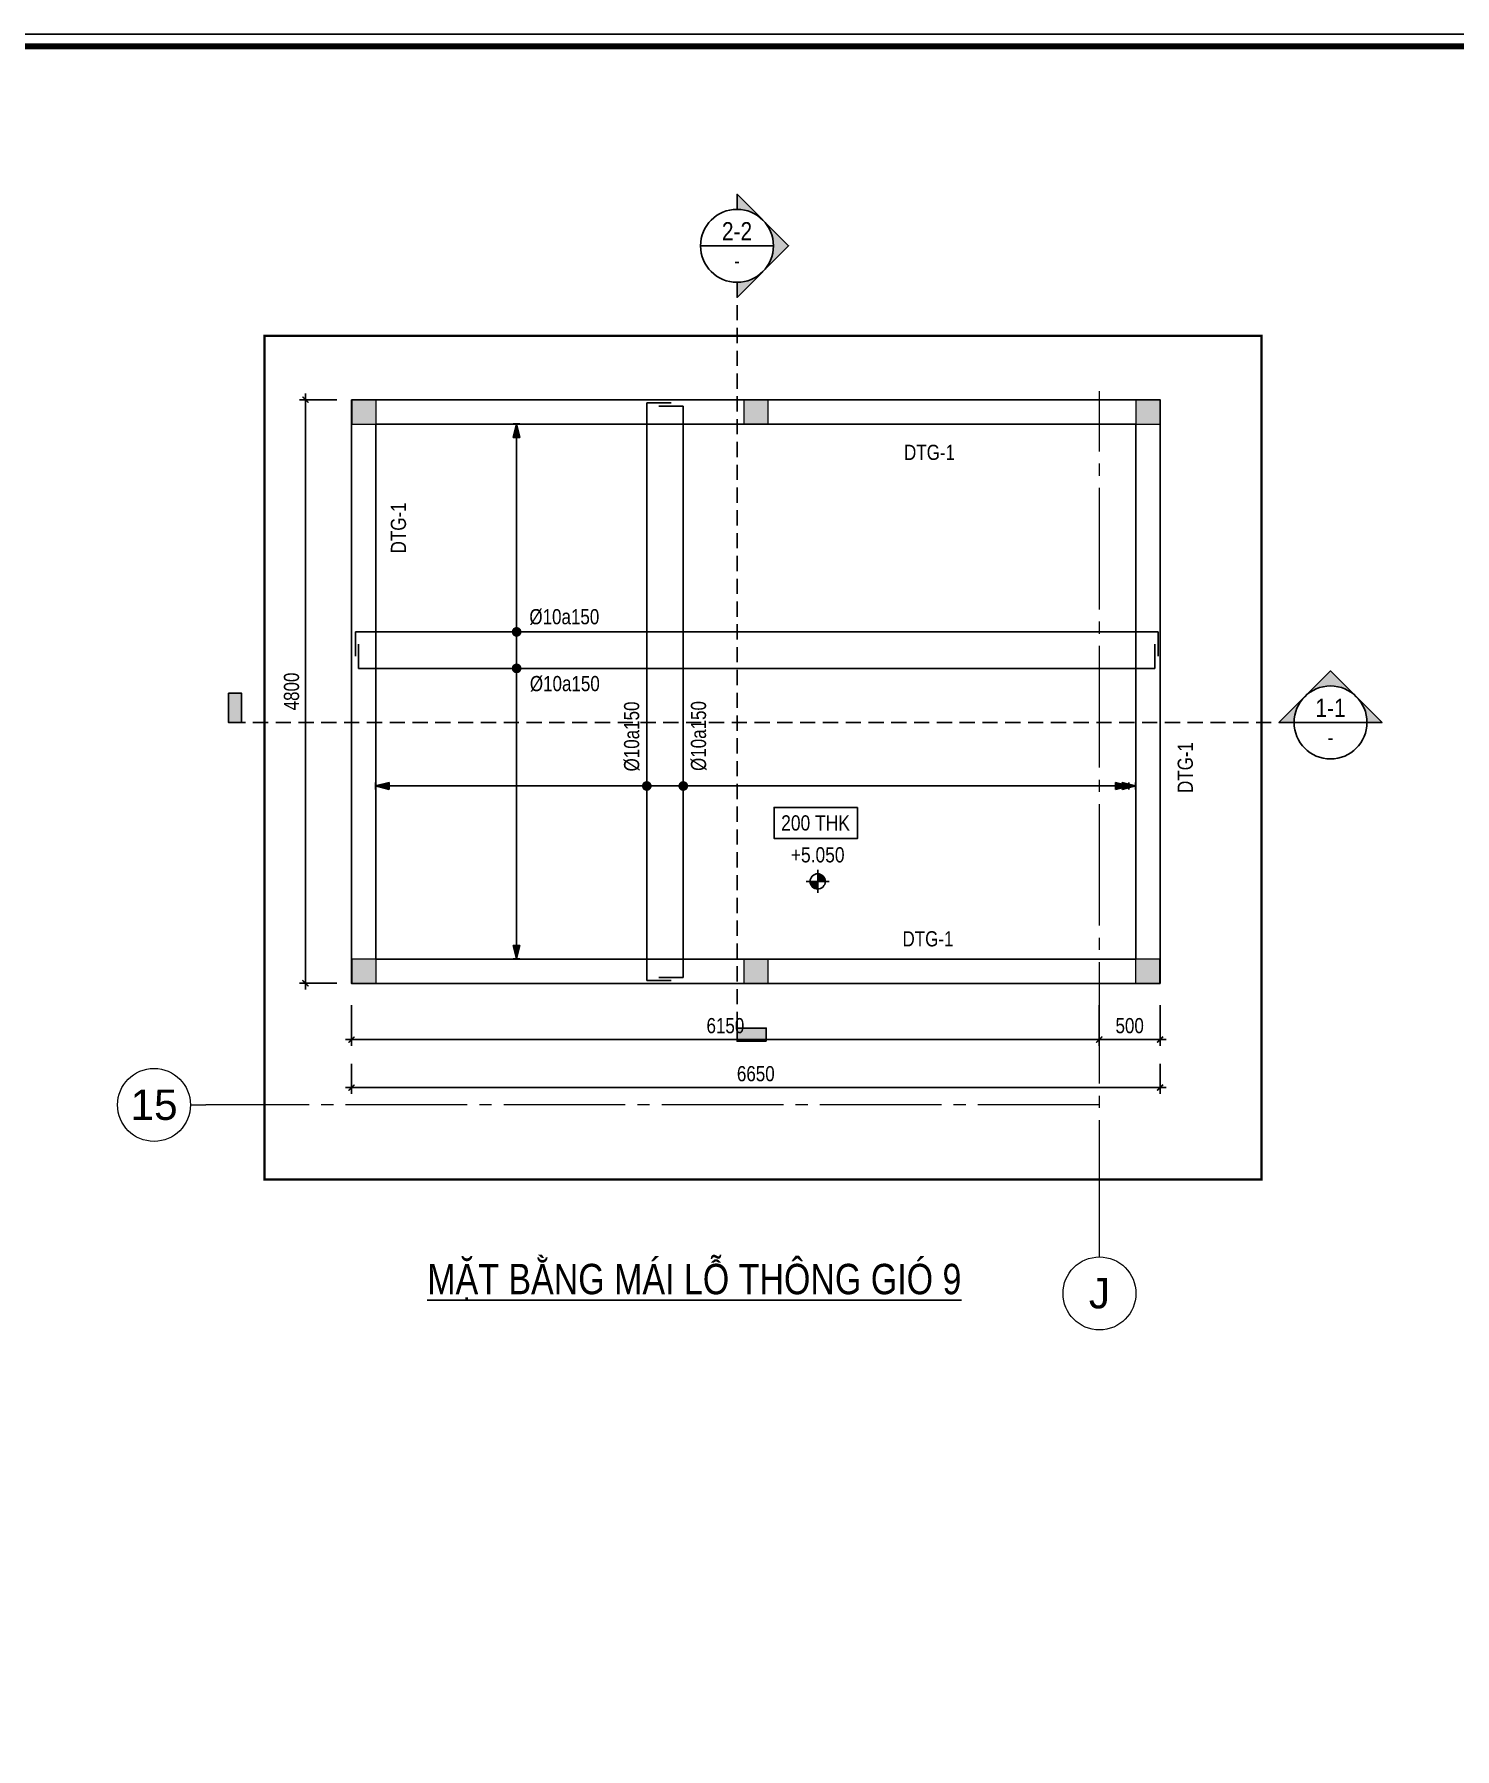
# Model space of a CAD drawing. Header units: millimetres. Extents: x -3582679 to -3542129, y 680309 to 797609.
# Drawn here: x -3570997 to -3559315, y 694409 to 708509 of the extents above; entities that cross this region are included whole.
import ezdxf
from ezdxf.enums import TextEntityAlignment as Align

# ---------------------------------------------------------------- set-up
doc = ezdxf.new("R2010")
doc.units = ezdxf.units.MM
doc.header["$LTSCALE"] = 100
doc.header["$MEASUREMENT"] = 0
for name, pattern in [('A14-Chi tiet Thong gio ham$0$HTT Center', [13, 10, -1, 1, -1]), ('BLOCK A - CHI TIET THANG 4$0$HIDDEN', [0.375, 0.25, -0.125]), ('BLOCK B - CHI TIET THANG 5$0$$0$HIDDEN', [0.375, 0.25, -0.125])]:
    doc.linetypes.add(name, pattern=pattern)
doc.layers.get('0').update_dxf_attribs({"lineweight": 9})
for name, color, linetype in [('01PM. TEXT A', 3, 'Continuous'), ('02PM. TEXT B', 4, 'Continuous'), ('04PM. THIN', 7, 'Continuous'), ('05PM. FRAME', 4, 'Continuous'), ('07PM. WACO', 6, 'Continuous'), ('11PM. DIM', 2, 'Continuous'), ('S-Hatch', 8, 'Continuous')]:
    doc.layers.add(name, color=color, linetype=linetype)
for name, color, linetype, lineweight in [('A14-Chi tiet Thong gio ham$0$Ky hieu Truc', 1, 'Continuous', 5), ('A14-Chi tiet Thong gio ham$0$Luoi Truc', 251, 'A14-Chi tiet Thong gio ham$0$HTT Center', 9), ('S_Concrete_Cont_2 Normal', 2, 'Continuous', 13)]:
    doc.layers.add(name, color=color, linetype=linetype, lineweight=lineweight)
doc.styles.add('[PMDC2013]STYLE', font='arial.ttf', dxfattribs={"width": 0.8})
doc.styles.add('A14-Chi tiet Thong gio ham$0$Arial_C', font='arial.ttf')
doc.styles.add('BLOCK A - CHI TIET THANG 1$0$VNI-HelveC', font='VHELVCN_0.TTF')
doc.styles.add('BLOCK B - CHI TIET THANG 5$0$$0$Title Block Bold', font='VHELVEB_0.TTF')
doc.styles.add('BLOCK B - CHI TIET THANG 5$0$VNI-HelveCB', font='VHELVCB_0.TTF')
doc.styles.add('ISOCP', font='Isocp.shx', dxfattribs={"bigfont": 'as_sym.shx'})
doc.styles.add('TB', font='arial.ttf', dxfattribs={"width": 0.8})
doc.styles.add('TTP-HelCon', font='VHELVCN_0.TTF')
doc.dimstyles.new('20', dxfattribs={"dimtxt": 250, "dimasz": 200, "dimexe": 250, "dimexo": 0, "dimgap": 100, "dimtad": 1, "dimdec": 0, "dimlfac": 0.2, "dimzin": 0, "dimdsep": 46, "dimtxsty": '[PMDC2013]STYLE', "dimblk": 'TICK', "dimcen": 0, "dimdle": 300, "dimclrd": 2, "dimclre": 2, "dimclrt": 4, "dimadec": 0, "dimazin": 0, "dimtfac": 0.004, "dimtdec": 0, "dimtix": 1, "dimtmove": 2, "dimatfit": 3, "dimldrblk": 'TICK', "dimfxl": 1, "dimtvp": 0.8, "dimtolj": 1, "dimtzin": 0, "dimarcsym": 0})

# ---------------------------------------------------------------- blocks, each defined once
blk = doc.blocks.new('CHG_XX_Khung ten')
blk.add_lwpolyline([(15, 579), (826, 579), (826, 15), (15, 15)], close=True)
at = {"color": 4, "linetype": 'Continuous', "const_width": 1}
blk.add_lwpolyline([(17, 577), (824, 577), (824, 17), (17, 17)], close=True, dxfattribs=at)
blk = doc.blocks.new('cot thong gio')
at = {"layer": 'S_Concrete_Cont_2 Normal', "color": 3, "ltscale": 0.8}
blk.add_lwpolyline([(-100, -70), (100, -70), (100, 130), (-100, 130)], close=True, dxfattribs=at)
blk.add_solid([(-100, 130), (-100, -70), (100, 130), (100, -70)], dxfattribs=at)
blk = doc.blocks.new('A14-Chi tiet Thong gio ham$0$HTT-Grid')
at = {"linetype": 'ByBlock', "lineweight": -2}
blk.add_line((0, 6), (0, 8.5), dxfattribs=at)
blk.add_circle((0, 0), 6, dxfattribs=at)
at = {"linetype": 'ByBlock', "lineweight": -2, "style": 'A14-Chi tiet Thong gio ham$0$Arial_C'}
blk.add_attdef('GRID', text='', height=5, dxfattribs=at).set_placement((0, 0), align=Align.MIDDLE)
blk = doc.blocks.new('TICK')
at = {"color": 0, "linetype": 'ByBlock'}
blk.add_line((1, 0), (-1, 0), dxfattribs=at)
at = {"color": 7, "linetype": 'ByBlock', "const_width": 0.25}
blk.add_lwpolyline([(-0.5, -0.5), (0.5, 0.5)], dxfattribs=at)
blk = doc.blocks.new('*D494')
at = {"layer": '11PM. DIM', "color": 2, "lineweight": -2, "ltscale": 0.3, "transparency": 16777216}
for p, q in [((-3562238, 700525), (-3562238, 700191)), ((-3561738, 700525), (-3561738, 700191)), ((-3561788, 700241), (-3562188, 700241))]:
    blk.add_line(p, q, dxfattribs=at)
at = {"layer": '11PM. DIM', "color": 2, "lineweight": -2, "ltscale": 0.3, "transparency": 16777216, "xscale": 50, "yscale": 50, "zscale": 50, "rotation": 180}
blk.add_blockref('TICK', (-3562238, 700241), dxfattribs=at)
at = {"layer": '11PM. DIM', "color": 2, "lineweight": -2, "ltscale": 0.3, "transparency": 16777216, "xscale": 50, "yscale": 50, "zscale": 50}
blk.add_blockref('TICK', (-3561738, 700241), dxfattribs=at)
at = {"layer": '11PM. DIM', "color": 4, "ltscale": 0.3, "transparency": 16777216, "insert": (-3561988, 700355), "char_height": 125, "attachment_point": 5, "style": '[PMDC2013]STYLE'}
blk.add_mtext('\\A1;500', dxfattribs=at)
blk = doc.blocks.new('*D495')
at = {"layer": '11PM. DIM', "color": 2, "lineweight": -2, "ltscale": 0.3, "transparency": 16777216}
for p, q in [((-3568388, 700525), (-3568388, 700191)), ((-3562238, 700525), (-3562238, 700191)), ((-3562288, 700241), (-3568338, 700241))]:
    blk.add_line(p, q, dxfattribs=at)
at = {"layer": '11PM. DIM', "color": 2, "lineweight": -2, "ltscale": 0.3, "transparency": 16777216, "xscale": 50, "yscale": 50, "zscale": 50, "rotation": 180}
blk.add_blockref('TICK', (-3568388, 700241), dxfattribs=at)
at = {"layer": '11PM. DIM', "color": 2, "lineweight": -2, "ltscale": 0.3, "transparency": 16777216, "xscale": 50, "yscale": 50, "zscale": 50}
blk.add_blockref('TICK', (-3562238, 700241), dxfattribs=at)
at = {"layer": '11PM. DIM', "color": 4, "ltscale": 0.3, "transparency": 16777216, "insert": (-3565313, 700355), "char_height": 125, "attachment_point": 5, "style": '[PMDC2013]STYLE'}
blk.add_mtext('\\A1;6150', dxfattribs=at)
blk = doc.blocks.new('*D496')
at = {"layer": '11PM. DIM', "color": 2, "lineweight": -2, "ltscale": 0.3, "transparency": 16777216}
for p, q in [((-3568388, 700043), (-3568388, 699796)), ((-3561738, 700043), (-3561738, 699796)), ((-3568338, 699846), (-3561788, 699846))]:
    blk.add_line(p, q, dxfattribs=at)
at = {"layer": '11PM. DIM', "color": 2, "lineweight": -2, "ltscale": 0.3, "transparency": 16777216, "xscale": 50, "yscale": 50, "zscale": 50, "rotation": 180}
blk.add_blockref('TICK', (-3568388, 699846), dxfattribs=at)
at = {"layer": '11PM. DIM', "color": 2, "lineweight": -2, "ltscale": 0.3, "transparency": 16777216, "xscale": 50, "yscale": 50, "zscale": 50}
blk.add_blockref('TICK', (-3561738, 699846), dxfattribs=at)
at = {"layer": '11PM. DIM', "color": 4, "ltscale": 0.3, "transparency": 16777216, "insert": (-3565063, 699960), "char_height": 125, "attachment_point": 5, "style": '[PMDC2013]STYLE'}
blk.add_mtext('\\A1;6650', dxfattribs=at)
blk = doc.blocks.new('*D497')
at = {"layer": '11PM. DIM', "color": 2, "lineweight": -2, "ltscale": 0.3, "transparency": 16777216}
for p, q in [((-3568508, 705504), (-3568817, 705504)), ((-3568767, 700754), (-3568767, 705454)), ((-3568508, 700704), (-3568817, 700704))]:
    blk.add_line(p, q, dxfattribs=at)
at = {"layer": '11PM. DIM', "color": 2, "lineweight": -2, "ltscale": 0.3, "transparency": 16777216, "xscale": 50, "yscale": 50, "zscale": 50}
for p, rotation in [((-3568767, 705504), 90), ((-3568767, 700704), 270)]:
    blk.add_blockref('TICK', p, dxfattribs=dict(at, rotation=rotation))
at = {"layer": '11PM. DIM', "color": 4, "ltscale": 0.3, "transparency": 16777216, "insert": (-3568881, 703104), "char_height": 125, "attachment_point": 5, "rotation": 90, "style": '[PMDC2013]STYLE'}
blk.add_mtext('\\A1;4800', dxfattribs=at)
blk = doc.blocks.new('*U499')
at = {"layer": 'S-Hatch'}
h = blk.add_hatch(color=256, dxfattribs=at)
h.dxf.hatch_style = 1
h.paths.add_polyline_path([(-55, 3800), (55, 3800), (0, 4020)])
h = blk.add_hatch(color=256, dxfattribs=at)
h.dxf.hatch_style = 1
h.paths.add_polyline_path([(0, -4780), (55, -4560), (-55, -4560)])
at = {"linetype": 'ByBlock'}
for p, q in [((-2600, 0), (-2600, 400)), ((10500, 0), (10500, 400)), ((-2600, 0), (10500, 0))]:
    blk.add_line(p, q, dxfattribs=at)
at = {"layer": 'S-Hatch'}
for p, q in [((-55, 4020), (55, 4020)), ((-55, 3800), (0, 4020)), ((0, 4020), (55, 3800)), ((-55, 3800), (55, 3800)), ((0, 3800), (0, -4560)), ((-55, -4560), (55, -4560)), ((-55, -4560), (0, -4780)), ((-55, -4780), (55, -4780)), ((0, -4780), (55, -4560))]:
    blk.add_line(p, q, dxfattribs=at)
at = {"layer": 'S-Hatch', "const_width": 80, "flags": 128}
blk.add_lwpolyline([(-40, 0, -1), (40, 0, -1)], format="xyb", close=True, dxfattribs=at)
at = {"layer": '02PM. TEXT B', "linetype": 'ByBlock', "style": 'TB', "width": 0.8, "flags": 8}
blk.add_attdef('1', text='', height=250, dxfattribs=at).set_placement((218, -250), align=Align.MIDDLE_LEFT)
blk = doc.blocks.new('*U498')
at = {"layer": 'S-Hatch'}
h = blk.add_hatch(color=256, dxfattribs=at)
h.dxf.hatch_style = 1
h.paths.add_polyline_path([(-55, 3200), (55, 3200), (0, 3420)])
h = blk.add_hatch(color=256, dxfattribs=at)
h.dxf.hatch_style = 1
h.paths.add_polyline_path([(0, -5380), (55, -5160), (-55, -5160)])
at = {"linetype": 'ByBlock'}
for p, q in [((-2650, 0), (10550, 0)), ((-2650, 0), (-2650, -400)), ((10550, 0), (10550, -400))]:
    blk.add_line(p, q, dxfattribs=at)
at = {"layer": 'S-Hatch'}
for p, q in [((-55, 3420), (55, 3420)), ((-55, 3200), (0, 3420)), ((0, 3420), (55, 3200)), ((-55, 3200), (55, 3200)), ((0, 3200), (0, -5160)), ((-55, -5160), (55, -5160)), ((-55, -5160), (0, -5380)), ((0, -5380), (55, -5160)), ((-55, -5380), (55, -5380))]:
    blk.add_line(p, q, dxfattribs=at)
at = {"layer": 'S-Hatch', "const_width": 80, "flags": 128}
blk.add_lwpolyline([(-40, 0, 1), (40, 0, 1)], format="xyb", close=True, dxfattribs=at)
at = {"layer": '02PM. TEXT B', "linetype": 'ByBlock', "style": 'TB', "width": 0.8, "flags": 8}
blk.add_attdef('1', text='', height=250, dxfattribs=at).set_placement((210, 250), align=Align.MIDDLE_LEFT)
blk = doc.blocks.new('*U501')
at = {"layer": 'S-Hatch'}
h = blk.add_hatch(color=256, dxfattribs=at)
h.dxf.hatch_style = 1
h.paths.add_polyline_path([(-55, 4840), (55, 4840), (0, 5060)])
h = blk.add_hatch(color=256, dxfattribs=at)
h.dxf.hatch_style = 1
h.paths.add_polyline_path([(0, -7330), (55, -7110), (-55, -7110)])
at = {"linetype": 'ByBlock'}
for p, q in [((-3150, 0), (-3150, 400)), ((6250, 0), (6250, 400)), ((-3150, 0), (6250, 0))]:
    blk.add_line(p, q, dxfattribs=at)
at = {"layer": 'S-Hatch'}
for p, q in [((-55, 5060), (55, 5060)), ((-55, 4840), (0, 5060)), ((-55, 4840), (55, 4840)), ((0, 5060), (55, 4840)), ((0, 4840), (0, -7110)), ((-55, -7110), (55, -7110)), ((-55, -7110), (0, -7330)), ((-55, -7330), (55, -7330)), ((0, -7330), (55, -7110))]:
    blk.add_line(p, q, dxfattribs=at)
at = {"layer": 'S-Hatch', "const_width": 80, "flags": 128}
blk.add_lwpolyline([(-40, 0, -1), (40, 0, -1)], format="xyb", close=True, dxfattribs=at)
at = {"layer": '02PM. TEXT B', "linetype": 'ByBlock', "style": 'TB', "width": 0.8, "flags": 8}
blk.add_attdef('1', text='', height=250, dxfattribs=at).set_placement((248, -250), align=Align.MIDDLE_LEFT)
blk = doc.blocks.new('*U500')
at = {"layer": 'S-Hatch'}
h = blk.add_hatch(color=256, dxfattribs=at)
h.dxf.hatch_style = 1
h.paths.add_polyline_path([(-55, 4240), (55, 4240), (0, 4460)])
h = blk.add_hatch(color=256, dxfattribs=at)
h.dxf.hatch_style = 1
h.paths.add_polyline_path([(0, -8040), (55, -7820), (-55, -7820)])
at = {"linetype": 'ByBlock'}
for p, q in [((-3200, 0), (6300, 0)), ((-3200, 0), (-3200, -400)), ((6300, 0), (6300, -400))]:
    blk.add_line(p, q, dxfattribs=at)
at = {"layer": 'S-Hatch'}
for p, q in [((-55, 4460), (55, 4460)), ((-55, 4240), (0, 4460)), ((-55, 4240), (55, 4240)), ((0, 4460), (55, 4240)), ((0, 4240), (0, -7820)), ((-55, -7820), (55, -7820)), ((-55, -7820), (0, -8040)), ((0, -8040), (55, -7820)), ((-55, -8040), (55, -8040))]:
    blk.add_line(p, q, dxfattribs=at)
at = {"layer": 'S-Hatch', "const_width": 80, "flags": 128}
blk.add_lwpolyline([(-40, 0, 1), (40, 0, 1)], format="xyb", close=True, dxfattribs=at)
at = {"layer": '02PM. TEXT B', "linetype": 'ByBlock', "style": 'TB', "width": 0.8, "flags": 8}
blk.add_attdef('1', text='', height=250, dxfattribs=at).set_placement((240, 250), align=Align.MIDDLE_LEFT)
blk = doc.blocks.new('BLOCK A - CHI TIET THANG 1$0$13123123213')
at = {"linetype": 'ByBlock'}
h = blk.add_hatch(color=0, dxfattribs=at)
h.paths.add_polyline_path([(0, 1), (0, 0), (1, 0, 0.414214)])
h.paths.add_polyline_path([(0, 0), (-1, 0, 0.414214), (0, -1)])
at = {"color": 0, "linetype": 'ByBlock'}
for p, q in [((-1.5, 0), (1.5, 0)), ((0, -1.5), (0, 1.5))]:
    blk.add_line(p, q, dxfattribs=at)
blk.add_circle((0, 0), 1, dxfattribs=at)
at = {"color": 0, "linetype": 'ByBlock', "lineweight": -2, "style": 'BLOCK A - CHI TIET THANG 1$0$VNI-HelveC'}
for tag, p in [('TEXT1', (0, 10.5)), ('TEXT2', (0, 7)), ('TEXT3', (0, 3.5))]:
    blk.add_attdef(tag, text='', height=2, dxfattribs=at).set_placement(p, align=Align.MIDDLE_CENTER)
blk = doc.blocks.new('SLABTAG')
blk.add_lwpolyline([(5.76, 2.12), (-5.68, 2.12), (-5.68, -2.12), (5.76, -2.12)], close=True)
at = {"style": 'ISOCP'}
blk.add_attdef('SLABTTHK', text='', height=3, dxfattribs=at).set_placement((0, 0), align=Align.MIDDLE)
blk = doc.blocks.new('*U366')
h = blk.add_hatch(color=256)
edge = h.paths.add_edge_path()
edge.add_line((0, -600), (0, -849))
edge.add_line((0, -849), (849, 0))
edge.add_line((849, 0), (0, 849))
edge.add_line((0, 849), (0, 600))
edge.add_arc((0, 0), 600, -90, 90, ccw=False)
blk.add_hatch(color=256).paths.add_polyline_path([(480, -13083), (480, -12868), (0, -12868), (0, -13083)])
blk.add_line((-600, 0), (600, 0))
at = {"linetype": 'BLOCK B - CHI TIET THANG 5$0$$0$HIDDEN', "ltscale": 10}
blk.add_line((0, -600), (0, -13083), dxfattribs=at)
blk.add_lwpolyline([(0, -600), (0, -849), (849, 0), (0, 849), (0, 600, -1)], format="xyb", close=True)
blk.add_lwpolyline([(480, -13083), (480, -12868), (0, -12868), (0, -13083)], close=True)
blk.add_circle((0, 0), 600)
at = {"style": 'BLOCK B - CHI TIET THANG 5$0$$0$Title Block Bold', "flags": 8}
blk.add_attdef('VIEWNUMBER', text='', height=300, dxfattribs=at).set_placement((0, 0), align=Align.BOTTOM_CENTER)
blk.add_attdef('DRAWINGREFERENCE', text='', height=250, dxfattribs=at).set_placement((0, -120), align=Align.TOP_CENTER)
blk = doc.blocks.new('*U502')
h = blk.add_hatch(color=256)
edge = h.paths.add_edge_path()
edge.add_line((-600, 0), (-849, 0))
edge.add_line((-849, 0), (0, 849))
edge.add_line((0, 849), (849, 0))
edge.add_line((849, 0), (600, 0))
edge.add_arc((0, 0), 600, 360, 540)
blk.add_hatch(color=256).paths.add_polyline_path([(-18128, 480), (-17913, 480), (-17913, 0), (-18128, 0)])
at = {"linetype": 'BLOCK B - CHI TIET THANG 5$0$$0$HIDDEN', "ltscale": 10}
blk.add_line((-600, 0), (-18128, 0), dxfattribs=at)
blk.add_line((-600, 0), (600, 0))
blk.add_lwpolyline([(-600, 0), (-849, 0), (0, 849), (849, 0), (600, 0, 1)], format="xyb", close=True)
blk.add_lwpolyline([(-18128, 480), (-17913, 480), (-17913, 0), (-18128, 0)], close=True)
blk.add_circle((0, 0), 600)
at = {"style": 'BLOCK B - CHI TIET THANG 5$0$$0$Title Block Bold', "flags": 8}
blk.add_attdef('VIEWNUMBER', text='', height=300, dxfattribs=at).set_placement((0, 0), align=Align.BOTTOM_CENTER)
blk.add_attdef('DRAWINGREFERENCE', text='', height=250, dxfattribs=at).set_placement((0, -120), align=Align.TOP_CENTER)

msp = doc.modelspace()

# ---------------------------------------------------------------- block references
at = {"layer": '04PM. THIN', "xscale": 50, "yscale": 50, "zscale": 50}
msp.add_blockref('CHG_XX_Khung ten', (-3583429.2, 679559.1), dxfattribs=at)

# ---------------------------------------------------------------- next in the draw order: linework, layer by layer
at = {"linetype": 'BLOCK A - CHI TIET THANG 4$0$HIDDEN', "ltscale": 10, "const_width": 20}
msp.add_lwpolyline([(-3569104.3, 706029.3), (-3560903.2, 706029.3), (-3560903.2, 699090.5), (-3569104.3, 699090.5)], close=True, dxfattribs=at)
at = {"layer": '05PM. FRAME'}
for points in [[(-3568388.3, 705503.7), (-3561738.3, 705503.7), (-3561738.3, 700703.7), (-3568388.3, 700703.7)], [(-3568188.3, 705303.7), (-3561938.3, 705303.7), (-3561938.3, 700903.7), (-3568188.3, 700903.7)]]:
    msp.add_lwpolyline(points, close=True, dxfattribs=at)
at = {"layer": 'A14-Chi tiet Thong gio ham$0$Luoi Truc'}
msp.add_line((-3562236.3, 699703.8), (-3569587.1, 699703.8), dxfattribs=at)
msp.add_lwpolyline([(-3562236.3, 698578.7), (-3562236.3, 705573.1)], dxfattribs=at)

# ---------------------------------------------------------------- next in the draw order: block references
at = {"layer": '02PM. TEXT B'}
ref = msp.add_blockref('SLABTAG', (-3564571.7, 702023.2), dxfattribs=dict(at, xscale=60, yscale=60, zscale=60))
ref.add_attrib('SLABTTHK', '200 THK', dxfattribs={"layer": '0', "height": 125, "style": 'TTP-HelCon'}).set_placement((-3564571.7, 702023.2), align=Align.MIDDLE)
ref = msp.add_blockref('BLOCK A - CHI TIET THANG 1$0$13123123213', (-3564554, 701542.3), dxfattribs=dict(at, xscale=62.5, yscale=62.5, zscale=62.5))
ref.add_attrib('TEXT3', '+5.050', dxfattribs={"layer": '0', "color": 0, "linetype": 'ByBlock', "lineweight": -2, "height": 125, "style": 'BLOCK A - CHI TIET THANG 1$0$VNI-HelveC'}).set_placement((-3564554, 701761), align=Align.MIDDLE_CENTER)
at = {"layer": '07PM. WACO'}
ref = msp.add_blockref('*U366', (-3565217.3, 706769.3), dxfattribs=dict(at, xscale=0.5, yscale=0.5, zscale=0.5))
ref.add_attrib('VIEWNUMBER', '2-2', dxfattribs={"layer": '0', "height": 150, "style": 'BLOCK B - CHI TIET THANG 5$0$VNI-HelveCB'}).set_placement((-3565217.3, 706769.3), align=Align.BOTTOM_CENTER)
ref.add_attrib('DRAWINGREFERENCE', '-', dxfattribs={"layer": '0', "height": 125, "style": 'BLOCK B - CHI TIET THANG 5$0$VNI-HelveCB'}).set_placement((-3565217.3, 706709.3), align=Align.TOP_CENTER)
at = {"layer": '07PM. WACO', "linetype": 'ByBlock'}
ref = msp.add_blockref('*U500', (-3565959.4, 702326.8), dxfattribs=dict(at, xscale=0.5, yscale=0.5, zscale=0.5, rotation=90))
ref.add_attrib('1', '%%c10a150', dxfattribs={"layer": '02PM. TEXT B', "linetype": 'ByBlock', "height": 125, "rotation": 90, "style": 'TB', "width": 0.8}).set_placement((-3566084.4, 702446.6), align=Align.MIDDLE_LEFT)
ref = msp.add_blockref('*U501', (-3565659.4, 702326.8), dxfattribs=dict(at, xscale=0.5, yscale=0.5, zscale=0.5, rotation=90))
ref.add_attrib('1', '%%c10a150', dxfattribs={"layer": '02PM. TEXT B', "linetype": 'ByBlock', "height": 125, "rotation": 90, "style": 'TB', "width": 0.8}).set_placement((-3565534.4, 702450.5), align=Align.MIDDLE_LEFT)
ref = msp.add_blockref('*U498', (-3567030, 703594.2), dxfattribs=dict(at, xscale=0.5, yscale=0.5, zscale=0.5))
ref.add_attrib('1', '%%c10a150', dxfattribs={"layer": '02PM. TEXT B', "linetype": 'ByBlock', "height": 125, "style": 'TB', "width": 0.8}).set_placement((-3566925, 703719.2), align=Align.MIDDLE_LEFT)
ref = msp.add_blockref('*U499', (-3567030, 703294.2), dxfattribs=dict(at, xscale=0.5, yscale=0.5, zscale=0.5))
ref.add_attrib('1', '%%c10a150', dxfattribs={"layer": '02PM. TEXT B', "linetype": 'ByBlock', "height": 125, "style": 'TB', "width": 0.8}).set_placement((-3566921, 703169.2), align=Align.MIDDLE_LEFT)
at = {"layer": '07PM. WACO'}
ref = msp.add_blockref('*U502', (-3560336.2, 702849.3), dxfattribs=dict(at, xscale=0.5, yscale=0.5, zscale=0.5))
ref.add_attrib('VIEWNUMBER', '1-1', dxfattribs={"layer": '0', "height": 150, "style": 'BLOCK B - CHI TIET THANG 5$0$VNI-HelveCB'}).set_placement((-3560336.2, 702849.3), align=Align.BOTTOM_CENTER)
ref.add_attrib('DRAWINGREFERENCE', '-', dxfattribs={"layer": '0', "height": 125, "style": 'BLOCK B - CHI TIET THANG 5$0$VNI-HelveCB'}).set_placement((-3560336.2, 702789.3), align=Align.TOP_CENTER)
at = {"layer": 'A14-Chi tiet Thong gio ham$0$Ky hieu Truc'}
ref = msp.add_blockref('A14-Chi tiet Thong gio ham$0$HTT-Grid', (-3570012.1, 699703.8), dxfattribs=dict(at, xscale=50, yscale=50, zscale=50, rotation=270))
ref.add_attrib('GRID', '15', dxfattribs={"layer": '0', "color": 0, "linetype": 'ByBlock', "lineweight": -2, "height": 250, "style": 'A14-Chi tiet Thong gio ham$0$Arial_C'}).set_placement((-3570012.1, 699703.8), align=Align.MIDDLE)
ref = msp.add_blockref('A14-Chi tiet Thong gio ham$0$HTT-Grid', (-3562236.3, 698153.7), dxfattribs=dict(at, xscale=50, yscale=50, zscale=50))
ref.add_attrib('GRID', 'J', dxfattribs={"layer": '0', "color": 0, "linetype": 'ByBlock', "lineweight": -2, "height": 250, "style": 'A14-Chi tiet Thong gio ham$0$Arial_C'}).set_placement((-3562236.3, 698153.7), align=Align.MIDDLE)
at = {"layer": 'S_Concrete_Cont_2 Normal'}
for p in [(-3568286.3, 705373.4), (-3565062.3, 705373.4), (-3561838.3, 705373.4), (-3568286.4, 700773.8), (-3565062.4, 700773.8), (-3561841.2, 700773.4)]:
    msp.add_blockref('cot thong gio', p, dxfattribs=at)

# ---------------------------------------------------------------- next in the draw order: texts
at = {"layer": '01PM. TEXT A', "style": '[PMDC2013]STYLE', "width": 0.8}
for p in [(-3563843.7, 705008.3, 0), (-3563856.3, 701007.6, 0)]:
    msp.add_text('DTG-1', height=125, dxfattribs=at).set_placement(p)
for p in [(-3567939.7, 704239.9), (-3561468.3, 702269.4)]:
    msp.add_text('DTG-1', height=125, rotation=90, dxfattribs=at).set_placement(p)
msp.add_text('%%UMẶT BẰNG MÁI LỖ THÔNG GIÓ 9', height=250, dxfattribs=at).set_placement((-3565568.4, 698146.8), align=Align.CENTER)

# ---------------------------------------------------------------- next in the draw order: dimensions: what is measured, and where the dimension line sits
at = {"layer": '11PM. DIM', "ltscale": 0.3}
dim = msp.add_linear_dim(base=(-3568767.1, 705503.7), p1=(-3568507.6, 700703.7), p2=(-3568507.6, 705503.7), angle=90, dimstyle='20', override={"dimscale": 0.5, "dimasz": 100, "dimexe": 100, "dimlfac": 1, "dimdle": 100}, dxfattribs=at)
dim.commit()
dim.dimension.update_dxf_attribs({"geometry": '*D497', "text_midpoint": (-3568880.9, 703103.7)})
for base, p1, p2, picture, middle in [((-3568388.3, 700241.3), (-3562238.3, 700524.7), (-3568388.3, 700524.7), '*D495', (-3565313.3, 700355.1)), ((-3562238.3, 700241.3), (-3561738.3, 700524.8), (-3562238.3, 700524.7), '*D494', (-3561988.3, 700355.1)), ((-3561738.3, 699845.9), (-3568388.3, 700043.1), (-3561738.3, 700043.1), '*D496', (-3565063.3, 699959.7))]:
    dim = msp.add_linear_dim(base=base, p1=p1, p2=p2, dimstyle='20', override={"dimscale": 0.5, "dimasz": 100, "dimexe": 100, "dimlfac": 1, "dimdle": 100}, dxfattribs=at)
    dim.commit()
    dim.dimension.update_dxf_attribs({"geometry": picture, "text_midpoint": middle})

doc.saveas('drawing.dxf')
